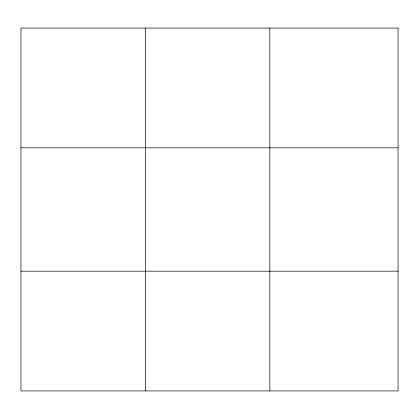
<?xml version="1.0" encoding="UTF-8"?>
<svg xmlns="http://www.w3.org/2000/svg" width="419" height="419" viewBox="0 0 419 419"><rect width="100%" height="100%" fill="white"/><g stroke="black" fill="none" stroke-linecap="round" stroke-linejoin="round"><path stroke-width="0.63" d="M145.393 28.078L145.393 390.922M269.836 28.078L269.836 390.922M20.95 147.818L398.05 147.818M20.95 271.182L398.05 271.182M398.05 28.078L398.05 390.922L20.95 390.922L20.95 28.078L398.05 28.078"/></g></svg>
